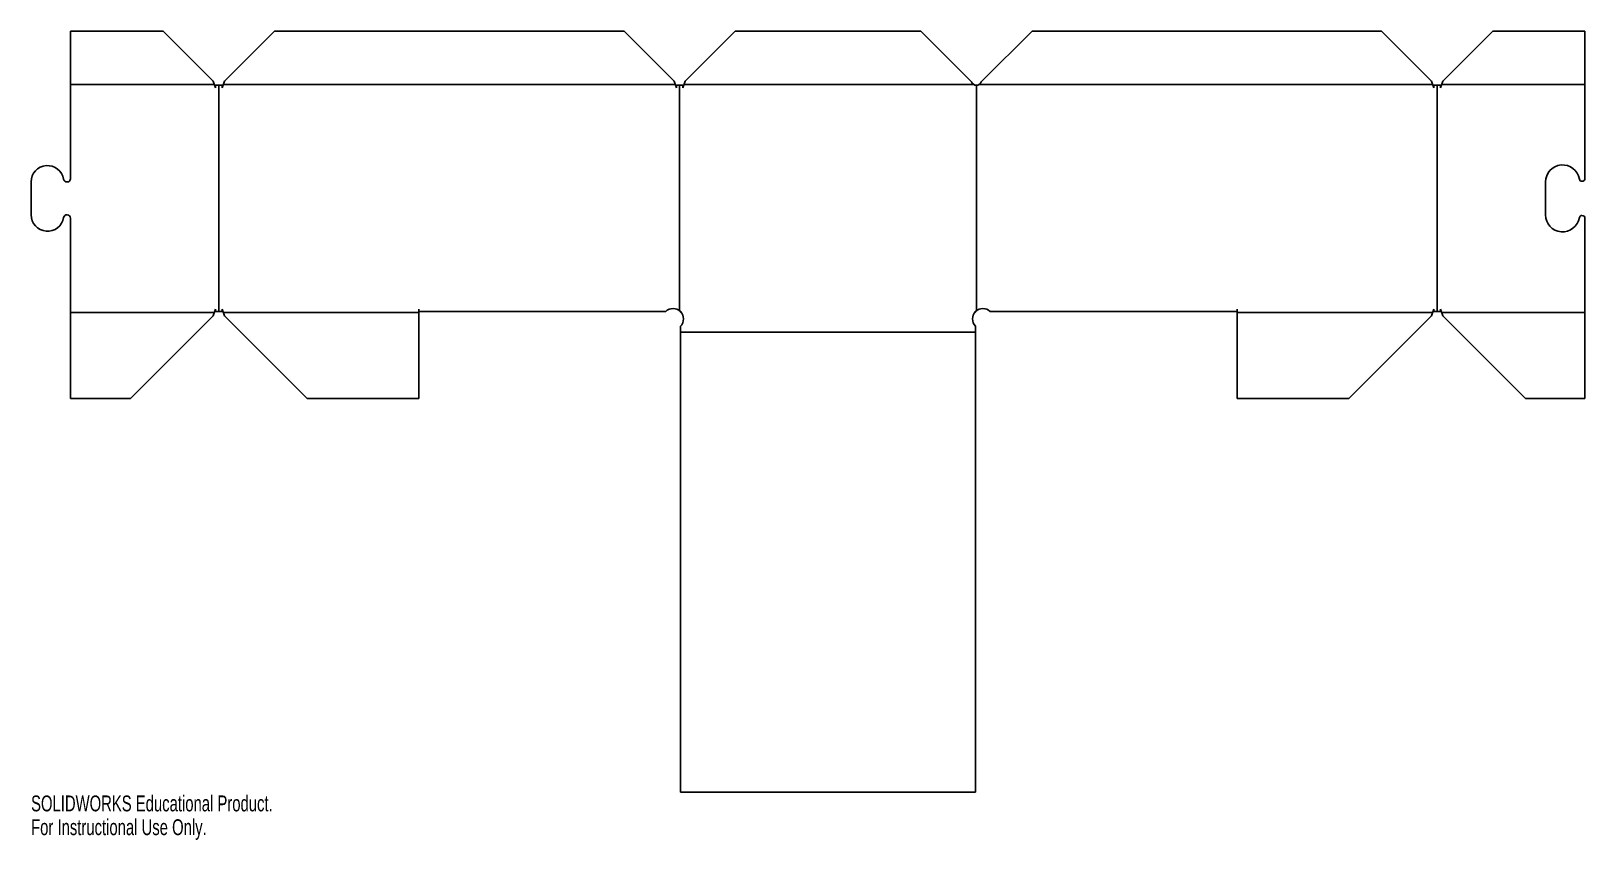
# Model space of a CAD drawing. Header units: millimetres. Extents: x -243 to 231, y -110 to 137.
import ezdxf

# ---------------------------------------------------------------- set-up
doc = ezdxf.new("R2010")
doc.units = ezdxf.units.MM
doc.header["$PDSIZE"] = -1
doc.styles.add('SLDTEXTSTYLE0', font='TXT', dxfattribs={"width": 0.7})

msp = doc.modelspace()

# ---------------------------------------------------------------- linework, layer by layer
at = {"color": 7, "linetype": 'Continuous'}
for p, q in [((-202.72, 137.02), (-231.02, 137.02)), ((-231.02, 137.02), (-231.02, 92.02)), ((-187.47, 121.77), (-202.72, 137.02)), ((-168.8, 137.02), (-184.05, 121.77)), ((-62.21, 137.02), (-168.8, 137.02)), ((-46.96, 121.77), (-62.21, 137.02)), ((-28.29, 137.02), (-43.55, 121.77)), ((28.29, 137.02), (-28.29, 137.02)), ((43.55, 121.77), (28.29, 137.02)), ((62.21, 137.02), (46.96, 121.77)), ((168.8, 137.02), (62.21, 137.02)), ((184.05, 121.77), (168.8, 137.02)), ((202.72, 137.02), (187.47, 121.77)), ((230.82, 137.02), (202.72, 137.02)), ((230.82, 92.12), (230.82, 137.02)), ((-187.11, 120.77), (-231.02, 120.77)), ((-186.76, 119.77), (-187.47, 121.77)), ((-184.76, 120.52), (-186.76, 120.52)), ((-186.76, 120.52), (-186.76, 119.77)), ((-185.76, 51.52), (-185.76, 120.52)), ((-184.05, 121.77), (-184.76, 119.77)), ((-184.76, 119.77), (-184.76, 120.52)), ((-46.61, 120.77), (-184.41, 120.77)), ((-46.25, 119.77), (-46.96, 121.77)), ((-44.25, 120.52), (-46.25, 120.52)), ((-46.25, 120.52), (-46.25, 119.77)), ((-45.25, 120.52), (-45.25, 51.74)), ((-43.55, 121.77), (-44.25, 119.77)), ((-44.25, 119.77), (-44.25, 120.52)), ((43.9, 120.77), (-43.9, 120.77)), ((43.55, 121.77), (43.77, 121.55)), ((43.9, 120.77), (44.39, 120.77)), ((45.25, 120.52), (45.25, 51.74)), ((46.61, 120.77), (46.11, 120.77)), ((184.41, 120.77), (46.61, 120.77)), ((46.74, 121.55), (46.96, 121.77)), ((184.76, 119.77), (184.05, 121.77)), ((186.76, 120.52), (184.76, 120.52)), ((184.76, 120.52), (184.76, 119.77)), ((185.76, 120.52), (185.76, 51.52)), ((187.47, 121.77), (186.76, 119.77)), ((186.76, 119.77), (186.76, 120.52)), ((230.82, 120.77), (187.11, 120.77)), ((-243.02, 91.02), (-243.02, 81.02)), ((-232.02, 91.02), (-232.11, 91.02)), ((218.8, 81.02), (218.8, 91.02)), ((229.92, 91.22), (229.92, 91.22)), ((-232.11, 81.02), (-232.02, 81.02)), ((229.92, 80.82), (229.92, 80.82)), ((-231.02, 80.02), (-231.02, 25.01)), ((230.82, 25.01), (230.82, 79.92)), ((-187.47, 50.26), (-186.76, 52.26)), ((-186.76, 52.26), (-186.76, 51.52)), ((-184.76, 51.52), (-184.76, 52.26)), ((-184.76, 52.26), (-184.05, 50.26)), ((-124.76, 25.01), (-124.76, 52.27)), ((-124.76, 52.27), (-124.76, 52.27)), ((-124.76, 52.27), (-124.76, 51.52)), ((124.76, 51.52), (124.76, 52.27)), ((124.76, 52.27), (124.76, 52.27)), ((124.76, 52.27), (124.76, 25.01)), ((184.05, 50.26), (184.76, 52.26)), ((184.76, 52.26), (184.76, 51.52)), ((186.76, 51.52), (186.76, 52.26)), ((186.76, 52.26), (187.47, 50.26)), ((-231.02, 51.26), (-187.11, 51.26)), ((-212.72, 25.01), (-187.47, 50.26)), ((-186.76, 51.52), (-184.76, 51.52)), ((-184.41, 51.26), (-124.76, 51.26)), ((-184.05, 50.26), (-158.8, 25.01)), ((-124.76, 51.52), (-49.49, 51.52)), ((49.49, 51.52), (124.76, 51.52)), ((124.76, 51.26), (184.41, 51.26)), ((158.8, 25.01), (184.05, 50.26)), ((184.76, 51.52), (186.76, 51.52)), ((187.11, 51.26), (230.82, 51.26)), ((187.47, 50.26), (212.72, 25.01)), ((-45, 47.03), (-45, -95)), ((45, 45.25), (-45, 45.25)), ((45, -95), (45, 47.03)), ((-231.02, 25.01), (-212.72, 25.01)), ((-158.8, 25.01), (-124.76, 25.01)), ((124.76, 25.01), (158.8, 25.01)), ((212.72, 25.01), (230.82, 25.01)), ((-45, -95), (45, -95))]:
    msp.add_line(p, q, dxfattribs=at)
for centre, radius, start, end in [((45.25, 122.1), 1.59, 200.3947, 339.6053), ((-238.02, 91.02), 5, 9.5941, 180), ((224, 91.02), 5.2, 9.5941, 180), ((-232.11, 92.02), 1, 189.5941, 270), ((-232.02, 92.02), 1, 270, 0), ((229.92, 92.02), 0.8, 189.5941, 270), ((229.92, 92.12), 0.9, 270, 0), ((-238.02, 81.02), 5, 180, 350.4059), ((-232.11, 80.02), 1, 90, 170.4059), ((-232.02, 80.02), 1, 0, 90), ((224, 81.02), 5.2, 180, 350.4059), ((229.92, 80.02), 0.8, 90, 170.4059), ((229.92, 79.92), 0.9, 0, 90), ((-47.25, 49.27), 3.18, 315, 135), ((47.25, 49.27), 3.17, 45, 225)]:
    msp.add_arc(centre, radius, start, end, dxfattribs=at)
for p in [(-45, 51.52), (45, 51.52)]:
    msp.add_point(p, dxfattribs=at)

# ---------------------------------------------------------------- texts
at = {"color": 7, "linetype": 'Continuous', "char_height": 4.8336, "attachment_point": 1, "style": 'SLDTEXTSTYLE0'}
for s, insert in [('SOLIDWORKS Educational Product.', (-243.02, -96.02)), ('For Instructional Use Only.', (-243.02, -103.27))]:
    msp.add_mtext(s, dxfattribs=dict(at, insert=insert))

doc.saveas('drawing.dxf')
